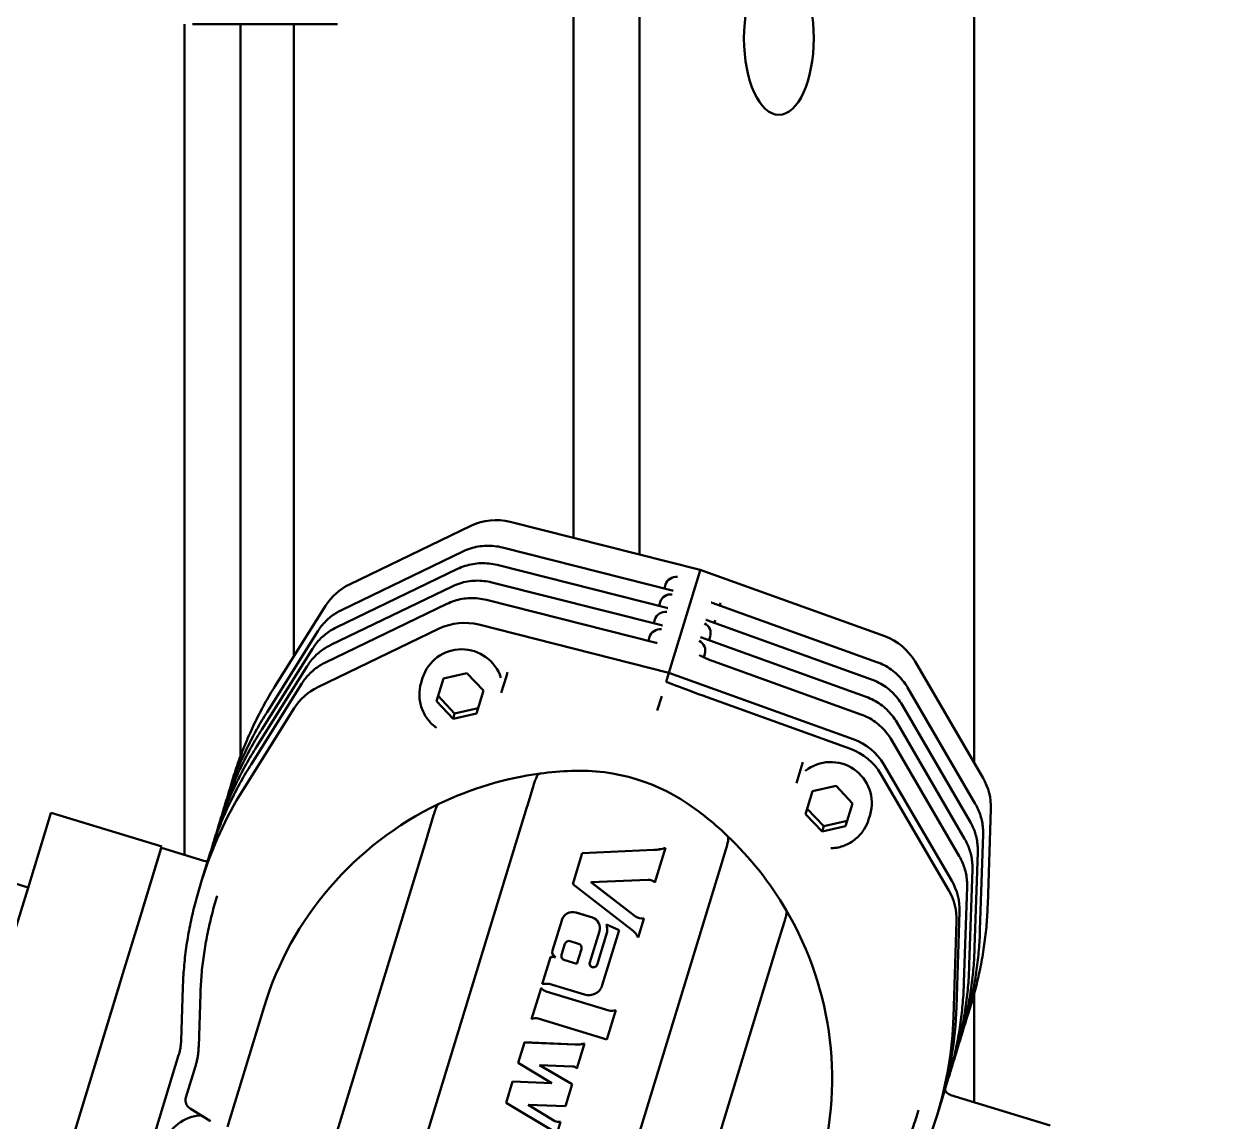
# Model space of a CAD drawing. Header units: inches. Extents: x 11 to 1621, y 11 to 1332.
# Drawn here: x 1301.909 to 1306.817, y 349.103 to 353.583 of the extents above; entities that cross this region are included whole.
import ezdxf

# ---------------------------------------------------------------- set-up
doc = ezdxf.new("R2010")
doc.units = ezdxf.units.IN
doc.header["$LTSCALE"] = 48
doc.header["$MEASUREMENT"] = 0
doc.layers.add('Visible (ANSI)', color=7, linetype='Continuous', lineweight=50)

msp = doc.modelspace()

# ---------------------------------------------------------------- linework, layer by layer
at = {"layer": 'Visible (ANSI)'}
for p, q in [((1304.15126, 351.486421), (1304.15126, 355.409204)), ((1304.41944, 351.418646), (1304.41944, 354.999891)), ((1305.785609, 350.568313), (1305.785609, 354.470079)), ((1302.563766, 350.193001), (1302.563766, 353.58336)), ((1302.596354, 353.58336), (1303.186979, 353.58336)), ((1302.791461, 350.59433), (1302.791461, 353.58336)), ((1303.009642, 351.003018), (1303.009642, 353.58336)), ((1303.732094, 351.535522), (1303.236591, 351.296471)), ((1304.668207, 351.355777), (1303.892614, 351.551787)), ((1303.20392, 351.191725), (1303.699424, 351.430776)), ((1303.86049, 351.446999), (1304.552877, 351.272017)), ((1303.838705, 351.375742), (1304.531092, 351.20076)), ((1303.182135, 351.120468), (1303.677638, 351.359519)), ((1304.667617, 351.353847), (1304.539909, 350.936133)), ((1304.667617, 351.353847), (1304.668207, 351.355777)), ((1305.42081, 351.08457), (1304.668207, 351.355777)), ((1303.160349, 351.049211), (1303.655853, 351.288262)), ((1303.816919, 351.304485), (1304.509306, 351.129503)), ((1304.526335, 351.295706), (1304.521515, 351.279943)), ((1303.795134, 351.233227), (1304.487521, 351.058246)), ((1304.504549, 351.224449), (1304.49973, 351.208686)), ((1304.716982, 351.221845), (1305.388845, 350.979734)), ((1304.747414, 351.210879), (1304.750729, 351.221722)), ((1303.139176, 351.209325), (1302.932084, 350.879493)), ((1303.138564, 350.977954), (1303.634067, 351.217005)), ((1303.764219, 351.132167), (1304.539909, 350.936133)), ((1304.539909, 350.936133), (1303.764219, 351.132167)), ((1304.482764, 351.153192), (1304.477944, 351.137428)), ((1304.695196, 351.150588), (1305.36706, 350.908477)), ((1304.725629, 351.139621), (1304.728944, 351.150464)), ((1302.90018, 350.775517), (1303.107272, 351.105349)), ((1303.10754, 350.876902), (1303.603043, 351.115953)), ((1303.603043, 351.115953), (1303.10754, 350.876902)), ((1304.460978, 351.081935), (1304.456159, 351.066171)), ((1304.673411, 351.079331), (1305.345274, 350.837219)), ((1304.703843, 351.068364), (1304.708662, 351.084128)), ((1302.878395, 350.70426), (1303.085487, 351.034092)), ((1304.682546, 350.998704), (1304.686877, 351.01287)), ((1304.720964, 350.983087), (1305.323489, 350.765962)), ((1305.821908, 350.506061), (1305.544792, 350.981324)), ((1302.856609, 350.633002), (1303.063701, 350.962835)), ((1303.620247, 350.912748), (1303.716026, 350.934486)), ((1303.716026, 350.934486), (1303.783275, 350.862905)), ((1303.876708, 350.921422), (1303.881967, 350.938622)), ((1304.539909, 350.936133), (1304.528641, 350.899275)), ((1304.539909, 350.936133), (1305.292606, 350.664892)), ((1305.292606, 350.664892), (1304.539909, 350.936133)), ((1302.834824, 350.561745), (1303.041916, 350.891578)), ((1303.534996, 350.914659), (1303.528986, 350.895002)), ((1303.591716, 350.819429), (1303.620247, 350.912748)), ((1303.855987, 350.853646), (1303.876708, 350.921422)), ((1303.665726, 350.769962), (1303.598477, 350.841543)), ((1303.783275, 350.862905), (1303.754745, 350.769586)), ((1304.504286, 350.819614), (1304.51075, 350.840758)), ((1305.280587, 350.625578), (1304.714916, 350.829422)), ((1305.513304, 350.876217), (1305.790419, 350.400953)), ((1302.803953, 350.460847), (1303.011045, 350.79068)), ((1303.011045, 350.79068), (1302.803953, 350.460847)), ((1303.658965, 350.747848), (1303.591716, 350.819429)), ((1303.761506, 350.7917), (1303.665726, 350.769962)), ((1304.492563, 350.78127), (1304.499027, 350.802414)), ((1304.499027, 350.802414), (1304.504286, 350.819614)), ((1305.491519, 350.80496), (1305.768634, 350.329696)), ((1303.658965, 350.747848), (1303.665726, 350.769962)), ((1303.754745, 350.769586), (1303.658965, 350.747848)), ((1305.469733, 350.733703), (1305.746848, 350.258439)), ((1305.447948, 350.662446), (1305.725063, 350.187182)), ((1305.06078, 350.485304), (1305.081501, 350.55308)), ((1305.081501, 350.55308), (1305.08676, 350.57028)), ((1305.41716, 350.561322), (1305.694275, 350.086058)), ((1305.694275, 350.086058), (1305.41716, 350.561322)), ((1302.762197, 350.507805), (1302.747924, 350.46112)), ((1305.682256, 350.046743), (1305.40514, 350.522007)), ((1303.984376, 350.465643), (1303.962663, 350.394622)), ((1305.097708, 350.359001), (1305.126238, 350.45232)), ((1305.126238, 350.45232), (1305.222018, 350.474058)), ((1305.222018, 350.474058), (1305.289267, 350.402477)), ((1302.730646, 350.404605), (1302.726139, 350.389862)), ((1303.960241, 350.3867), (1303.962663, 350.394622)), ((1305.289267, 350.402477), (1305.260736, 350.309158)), ((1301.924931, 350.058409), (1302.018082, 350.363094)), ((1302.018575, 350.364705), (1302.018082, 350.363094)), ((1302.018575, 350.364705), (1302.470372, 350.226576)), ((1303.960241, 350.3867), (1303.224613, 347.980571)), ((1303.57989, 350.354546), (1303.547594, 350.248911)), ((1305.164957, 350.28742), (1305.097708, 350.359001)), ((1305.171718, 350.309534), (1305.104469, 350.381115)), ((1305.361011, 350.35639), (1305.355001, 350.336733)), ((1305.841184, 349.990092), (1305.853936, 350.37934)), ((1302.708861, 350.333348), (1302.704353, 350.318605)), ((1305.164957, 350.28742), (1305.171718, 350.309534)), ((1305.260736, 350.309158), (1305.164957, 350.28742)), ((1305.267497, 350.331272), (1305.171718, 350.309534)), ((1301.925388, 350.059904), (1301.247692, 350.267097)), ((1302.687075, 350.262091), (1302.682568, 350.247348)), ((1303.543519, 350.235582), (1303.547594, 350.248911)), ((1305.822243, 350.275299), (1305.80949, 349.886051)), ((1302.46988, 350.224966), (1302.376728, 349.92028)), ((1302.378231, 349.925194), (1302.468377, 350.220052)), ((1302.642596, 350.168901), (1302.468968, 350.221984)), ((1302.470372, 350.226576), (1302.46988, 350.224966)), ((1302.66529, 350.190834), (1302.634489, 350.090091)), ((1302.798062, 347.797304), (1303.543519, 350.235582)), ((1304.186596, 350.199438), (1304.147943, 350.073009)), ((1304.478219, 350.212584), (1304.186596, 350.199438)), ((1304.186596, 350.199438), (1304.186671, 350.199683)), ((1304.186671, 350.199683), (1304.478294, 350.21283)), ((1304.482386, 350.079682), (1304.525521, 350.220771)), ((1304.525521, 350.220771), (1304.525596, 350.221016)), ((1304.747251, 350.133085), (1304.770711, 350.209819)), ((1305.800458, 350.204042), (1305.787705, 349.814794)), ((1304.009401, 347.719686), (1304.744578, 350.12434)), ((1304.744578, 350.12434), (1304.747251, 350.133085)), ((1305.778672, 350.132785), (1305.76592, 349.743537)), ((1301.924931, 350.058409), (1301.860357, 349.847199)), ((1302.623221, 350.053234), (1302.634489, 350.090091)), ((1304.147943, 350.073009), (1304.388927, 349.887046)), ((1304.222063, 350.081278), (1304.454807, 350.090754)), ((1304.403416, 349.940837), (1304.222063, 350.081278)), ((1304.222436, 350.081293), (1304.403491, 349.941082)), ((1305.756887, 350.061528), (1305.744134, 349.67228)), ((1302.69176, 350.008098), (1302.697018, 350.025298)), ((1304.227854, 349.936786), (1304.160872, 349.957265)), ((1304.160947, 349.957511), (1304.227929, 349.937032)), ((1305.726058, 349.960617), (1305.713305, 349.571369)), ((1305.713305, 349.571369), (1305.726058, 349.960617)), ((1302.376728, 349.92028), (1302.312155, 349.70907)), ((1304.102747, 349.925182), (1304.065245, 349.802518)), ((1304.103231, 349.926882), (1304.103306, 349.927128)), ((1304.227929, 349.937032), (1304.227854, 349.936786)), ((1304.284965, 349.908329), (1304.285041, 349.908574)), ((1304.336734, 349.885581), (1304.284965, 349.908329)), ((1304.285041, 349.908574), (1304.336809, 349.885827)), ((1304.403416, 349.940837), (1304.403491, 349.941082)), ((1304.413934, 349.855789), (1304.437267, 349.932105)), ((1304.437267, 349.932105), (1304.437342, 349.93235)), ((1304.978286, 349.811504), (1305.010582, 349.917139)), ((1305.701286, 349.532055), (1305.714039, 349.921302)), ((1304.216998, 349.753529), (1304.256179, 349.881683)), ((1304.287677, 349.877894), (1304.246863, 349.744398)), ((1304.256179, 349.881683), (1304.256254, 349.881929)), ((1304.268084, 349.661037), (1304.336734, 349.885581)), ((1304.336734, 349.885581), (1304.336809, 349.885827)), ((1304.065134, 349.802164), (1304.065209, 349.80241)), ((1304.102057, 349.784254), (1304.115907, 349.829554)), ((1304.132523, 349.84173), (1304.171723, 349.829745)), ((1304.183044, 349.807533), (1304.164822, 349.747934)), ((1304.228754, 347.359897), (1304.974211, 349.798176)), ((1304.974211, 349.798176), (1304.978286, 349.811504)), ((1304.056829, 349.77499), (1304.023005, 349.664357)), ((1304.056904, 349.775236), (1304.056829, 349.77499)), ((1304.114935, 349.763454), (1304.11486, 349.763209)), ((1304.164822, 349.747934), (1304.11486, 349.763209)), ((1304.164898, 349.748179), (1304.114935, 349.763454)), ((1302.312155, 349.70907), (1301.513299, 347.096132)), ((1301.524712, 347.133459), (1302.300743, 349.671743)), ((1302.549296, 349.434954), (1302.556374, 349.651016)), ((1304.051709, 349.666137), (1304.19572, 349.622108)), ((1304.267803, 349.660089), (1304.267878, 349.660335)), ((1302.621176, 349.409925), (1302.628254, 349.625987)), ((1304.018342, 349.649105), (1303.979602, 349.522391)), ((1304.018342, 349.649105), (1304.018417, 349.64935)), ((1304.295119, 349.557208), (1304.039506, 349.635357)), ((1304.039581, 349.635603), (1304.295194, 349.557454)), ((1305.785609, 349.183315), (1305.785609, 349.626169)), ((1302.738201, 349.08274), (1302.887875, 349.572301)), ((1304.286538, 349.439094), (1304.323161, 349.55888)), ((1304.295119, 349.557208), (1304.295194, 349.557454)), ((1304.323236, 349.559126), (1304.323161, 349.55888)), ((1305.774181, 349.58695), (1305.759908, 349.540264)), ((1304.006678, 349.524656), (1304.286538, 349.439094)), ((1305.74263, 349.48375), (1305.738122, 349.469007)), ((1303.950972, 349.427449), (1303.925448, 349.343964)), ((1303.950972, 349.427449), (1303.951047, 349.427694)), ((1304.157847, 349.418305), (1303.950972, 349.427449)), ((1303.951047, 349.427694), (1304.157922, 349.418551)), ((1304.16439, 349.320572), (1304.19559, 349.422622)), ((1304.19559, 349.422622), (1304.195665, 349.422868)), ((1305.720844, 349.412492), (1305.716337, 349.39775)), ((1302.539285, 349.374718), (1301.920906, 347.352093)), ((1302.607823, 349.329583), (1302.569004, 349.20261)), ((1303.925448, 349.343964), (1304.06223, 349.261083)), ((1304.144787, 349.256455), (1304.011568, 349.33482)), ((1304.011568, 349.33482), (1304.14637, 349.329456)), ((1304.012097, 349.334799), (1304.144863, 349.256701)), ((1305.699059, 349.341235), (1305.694551, 349.326492)), ((1303.901952, 349.267113), (1303.875655, 349.1811)), ((1303.901952, 349.267113), (1303.902027, 349.267359)), ((1304.06223, 349.261083), (1303.901952, 349.267113)), ((1303.902027, 349.267359), (1304.061793, 349.261348)), ((1305.677273, 349.269978), (1305.646473, 349.169235)), ((1304.117595, 349.167512), (1304.144787, 349.256455)), ((1304.144787, 349.256455), (1304.144863, 349.256701)), ((1305.691029, 349.212231), (1305.69103, 349.212231)), ((1305.691031, 349.21223), (1306.095276, 349.08864)), ((1303.875655, 349.1811), (1304.061806, 349.068407)), ((1304.074356, 349.106183), (1303.965182, 349.172095)), ((1303.965182, 349.172095), (1304.117595, 349.167512)), ((1303.965689, 349.17208), (1304.074432, 349.106429)), ((1305.634453, 349.129921), (1305.646473, 349.169235)), ((1302.669705, 349.10571), (1302.585874, 349.157844)), ((1305.553144, 349.133285), (1305.558403, 349.150485)), ((1304.074356, 349.106183), (1304.074432, 349.106429)), ((1304.081387, 349.04908), (1304.097753, 349.102614)), ((1304.097753, 349.102614), (1304.097829, 349.102859))]:
    msp.add_line(p, q, dxfattribs=at)
for centre, start, end in [((1303.834736, 351.322767), 75.817032, 115.754535), ((1303.339232, 351.083716), 115.754535, 147.876471), ((1305.340727, 350.862339), 30.245465, 70.182968), ((1305.617843, 350.387075), 358.123529, 30.245465)]:
    msp.add_arc(centre, 0.23622, start, end, dxfattribs=at)
msp.add_ellipse((1304.988677, 353.525229), major_axis=(0, -0.3125), ratio=0.45538998, dxfattribs=at)
for centre, major_axis, ratio, start_param, end_param in [((1304.565485, 351.289104), (-0.03657, -0.020613), 0.87772138, 4.01715615, 5.53836242), ((1304.548207, 351.232589), (0.020497, -0.036363), 0.87622731, 2.31561922, 2.44635982), ((1304.5437, 351.217846), (-0.03657, -0.020613), 0.87772138, 4.01715615, 5.53836242), ((1304.698806, 351.186547), (-0.037326, -0.018685), 0.87622731, 3.83682549, 3.96756609), ((1304.521914, 351.146589), (-0.03657, -0.020613), 0.87772138, 4.01715615, 5.53836242), ((1304.526421, 351.161332), (0.020497, -0.036363), 0.87622731, 2.31561922, 2.44635982), ((1303.707027, 350.905053), (0.225899, -0.069064), 0.99144486, 1.62038638, 2.32128791), ((1303.707027, 350.905053), (-0.225899, 0.069064), 0.99144486, 4.76197904, 5.46288056), ((1304.504636, 351.090075), (0.020497, -0.036363), 0.87622731, 2.31561922, 2.44635982), ((1304.672513, 351.100547), (0.018791, -0.037539), 0.87772138, 0.74482289, 2.26602916), ((1304.677021, 351.115289), (-0.037326, -0.018685), 0.87622731, 3.83682549, 3.96756609), ((1304.500129, 351.075332), (-0.03657, -0.020613), 0.87772138, 4.01715615, 5.53836242), ((1304.655235, 351.044032), (-0.037326, -0.018685), 0.87622731, 3.83682549, 3.96756609), ((1303.695008, 350.865738), (-0.160012, 0.04892), 0.99144486, 3.74478406, 6.28318531), ((1304.48285, 351.018818), (0.020497, -0.036363), 0.87622731, 2.31561922, 2.44635982), ((1304.650728, 351.029289), (0.018791, -0.037539), 0.87772138, 0.74482289, 2.26602916), ((1304.715667, 350.831879), (0.187026, -0.067398), 0.01290904, 3.14222796, 4.71302429), ((1303.211524, 350.666002), (-0.225899, 0.069064), 0.99144486, 5.46288056, 6.02138592), ((1303.211524, 350.666002), (-0.225899, 0.069064), 0.99144486, 5.46288056, 6.02138592), ((1305.213019, 350.444625), (0.225899, -0.069064), 0.99144486, 0.82030475, 1.52120627), ((1305.213019, 350.444625), (-0.225899, 0.069064), 0.99144486, 3.9618974, 4.66279892), ((1305.201, 350.40531), (0.225899, -0.069064), 0.99144486, 0.82030475, 1.52120627), ((1304.205617, 349.169426), (-1.317743, 0.402874), 0.99144486, 5.05222589, 5.14615376), ((1304.178762, 349.754873), (-0.752996, 0.230214), 0.99144486, 4.37255207, 5.05222589), ((1305.201, 350.40531), (0.160012, -0.04892), 0.99144486, 0, 2.53840125), ((1304.205617, 349.169426), (1.317743, -0.402874), 0.99144486, 2.00456111, 2.31995287), ((1304.140481, 349.629663), (-1.505992, 0.460428), 0.99144486, 6.02138592, 6.28318531), ((1304.140481, 349.629663), (-1.505992, 0.460428), 0.99144486, 6.02138592, 6.28318531), ((1304.205617, 349.169426), (-1.317743, 0.402874), 0.99144486, 5.46154552, 6.28318531), ((1303.82912, 349.284533), (-1.317743, 0.402874), 0.99144486, 4.24643486, 4.37255207), ((1303.82912, 349.284533), (1.317743, -0.402874), 0.99144486, 0.82163978, 1.10484221), ((1304.468656, 350.400949), (-0.181743, 0.055564), 0.99144486, 1.91548437, 2.1692063), ((1304.468731, 350.401195), (0.181743, -0.055564), 0.99144486, 5.05707702, 5.31079896), ((1304.456452, 350.055096), (0.034398, -0.010516), 0.99144486, 1.05912475, 1.91088804), ((1305.478115, 349.930047), (0.225899, -0.069064), 0.99144486, 0.26179939, 0.82030475), ((1305.490134, 349.969361), (0.225899, -0.069064), 0.99144486, 0.26179939, 0.82030475), ((1305.490134, 349.969361), (0.225899, -0.069064), 0.99144486, 0.26179939, 0.82030475), ((1304.147512, 349.913344), (-0.04428, 0.013538), 0.99144486, 4.71377522, 6.32170827), ((1304.147587, 349.91359), (-0.04428, 0.013538), 0.99144486, 4.71377522, 6.28318531), ((1303.82912, 349.284533), (1.317743, -0.402874), 0.99144486, 0, 0.82163978), ((1304.213311, 349.894789), (0.042868, -0.013106), 0.99144486, 0, 1.53443834), ((1304.213386, 349.895035), (0.042868, -0.013106), 0.99144486, 0, 1.53443834), ((1304.220532, 349.887645), (0.064897, -0.019841), 0.99144486, 0.15378202, 0.61135295), ((1304.433647, 349.988215), (-0.054177, 0.016563), 0.99144486, 1.30177066, 1.92909366), ((1304.433722, 349.988461), (0.054177, -0.016563), 0.99144486, 4.44336332, 5.07068631), ((1304.337215, 349.820881), (0.080911, -0.024737), 0.99144486, 0.72797647, 1.20696617), ((1304.087229, 349.795409), (-0.022095, 0.006755), 0.99144486, 6.26698461, 7.72424121), ((1304.087304, 349.795655), (-0.022095, 0.006755), 0.99144486, 6.26698461, 6.28318531), ((1304.134126, 349.822348), (-0.018737, 0.005729), 0.99144486, 5.08865783, 6.20253879), ((1304.165731, 349.812826), (0.017313, -0.005293), 0.99144486, 0, 1.52749328), ((1304.0665, 349.726096), (0.047984, -0.01467), 0.99144486, 1.63924341, 2.05921669), ((1304.066576, 349.726341), (0.047984, -0.01467), 0.99144486, 1.66131171, 2.05921669), ((1304.11795, 349.779395), (-0.015893, 0.004859), 0.99144486, 0, 1.67798192), ((1304.118025, 349.779641), (-0.015893, 0.004859), 0.99144486, 0, 1.67798192), ((1304.23193, 349.748963), (0.014932, -0.004565), 0.99144486, 3.14159265, 6.28318531), ((1304.232006, 349.749209), (-0.014932, 0.004565), 0.99144486, 0, 3.14159265), ((1304.04155, 349.60333), (0.061358, -0.018759), 0.99144486, 1.70599163, 2.15854108), ((1304.212441, 349.677015), (0.055362, -0.016926), 0.99144486, 4.71348374, 6.30040871), ((1304.212516, 349.677261), (0.055362, -0.016926), 0.99144486, 0, 0.0172234), ((1304.052593, 349.678304), (-0.043306, 0.01324), 0.99144486, 1.00655632, 1.57171528), ((1304.052668, 349.67855), (0.043306, -0.01324), 0.99144486, 4.14814898, 4.71330794), ((1304.306301, 349.601506), (-0.044067, 0.013473), 0.99144486, 1.61982106, 2.2399616), ((1304.306376, 349.601751), (0.044067, -0.013473), 0.99144486, 4.76141371, 5.38155425), ((1304.140481, 349.629663), (1.505992, -0.460428), 0.99144486, 0, 0.26179939), ((1304.140481, 349.629663), (1.505992, -0.460428), 0.99144486, 0, 0.26179939), ((1303.996131, 349.490158), (0.034795, -0.010638), 0.99144486, 1.57079633, 2.33703542), ((1304.128462, 349.590349), (1.505992, -0.460428), 0.99144486, 6.02138592, 6.54498469), ((1304.161608, 349.545555), (-0.12272, 0.037519), 0.99144486, 1.83577778, 2.13331212), ((1304.161683, 349.545801), (0.12272, -0.037519), 0.99144486, 4.97737044, 5.27490477), ((1304.145449, 349.30501), (0.023584, -0.00721), 0.99144486, 0.98842709, 1.82771897), ((1302.640069, 348.963752), (-0.160012, 0.04892), 0.99144486, 5.05902579, 6.28318531), ((1304.096316, 349.172799), (-0.067655, 0.020684), 0.99144486, 1.54926273, 1.88544508), ((1304.096391, 349.173044), (0.067655, -0.020684), 0.99144486, 4.69085538, 5.02703773)]:
    msp.add_ellipse(centre, major_axis=major_axis, ratio=ratio, start_param=start_param, end_param=end_param, dxfattribs=at)
for points, knots in [([(1300.706837, 353.83936), (1300.736425, 353.890237), (1300.766543, 353.940811), (1300.966755, 354.268935), (1301.151968, 354.535197), (1301.566307, 355.045679), (1301.798143, 355.283988), (1302.195228, 355.60442), (1302.357474, 355.712099), (1302.620031, 355.846402), (1302.720789, 355.888316), (1302.963538, 355.965228), (1303.104479, 355.989678), (1303.341367, 355.994294), (1303.437139, 355.986029), (1303.640673, 355.945046), (1303.750812, 355.910213), (1304.057892, 355.782519), (1304.261455, 355.665957), (1304.71616, 355.357915), (1304.968769, 355.156738), (1305.408937, 354.789907), (1305.597065, 354.627998), (1305.947419, 354.334552), (1306.109979, 354.201709), (1306.389089, 353.991625), (1306.506055, 353.909097), (1306.753984, 353.752768), (1306.884989, 353.680858), (1307.092976, 353.593033), (1307.167885, 353.566497), (1307.360493, 353.514826), (1307.480608, 353.497576), (1307.696693, 353.504458), (1307.792168, 353.52035), (1307.969843, 353.578398), (1308.050196, 353.617727), (1308.229183, 353.729036), (1308.322609, 353.807593), (1308.575922, 354.059295), (1308.720234, 354.254155), (1309.030105, 354.706997), (1309.192327, 354.970092), (1309.474513, 355.373499), (1309.593652, 355.527219), (1309.747753, 355.685799), (1309.783742, 355.719962), (1309.868834, 355.793445), (1309.918743, 355.830913), (1310.020412, 355.897311), (1310.072171, 355.926289), (1310.193255, 355.984194), (1310.263516, 356.010917), (1310.457279, 356.068408), (1310.586237, 356.090769), (1310.883024, 356.114458), (1311.05362, 356.112174), (1311.42103, 356.085445), (1311.618273, 356.060499), (1312.009366, 356.002722), (1312.201307, 355.971063), (1312.627721, 355.903579), (1312.864281, 355.867834), (1313.240322, 355.824835), (1313.374522, 355.812043), (1313.717243, 355.788766), (1313.92665, 355.784439), (1314.30721, 355.783237), (1314.480601, 355.785068), (1314.650542, 355.785068)], [21.6561496, 21.6561496, 21.6561496, 21.6561496, 22.07389381, 22.07389381, 24.38702724, 24.38702724, 26.95794606, 26.95794606, 28.69195712, 28.69195712, 29.77741873, 29.77741873, 31.32783162, 31.32783162, 32.39297014, 32.39297014, 33.53615509, 33.53615509, 35.47548806, 35.47548806, 37.7911051, 37.7911051, 39.52730732, 39.52730732, 41.05163879, 41.05163879, 42.15864609, 42.15864609, 43.39051446, 43.39051446, 44.06990338, 44.06990338, 45.10369356, 45.10369356, 45.89437232, 45.89437232, 46.64323581, 46.64323581, 47.69233024, 47.69233024, 49.69795762, 49.69795762, 52.15454873, 52.15454873, 53.92886762, 53.92886762, 54.47637936, 54.47637936, 55.2250075, 55.2250075, 55.96994963, 55.96994963, 56.9202454, 56.9202454, 58.47906725, 58.47906725, 60.26056879, 60.26056879, 62.08635407, 62.08635407, 63.71602037, 63.71602037, 65.58831895, 65.58831895, 66.60110392, 66.60110392, 68.13618797, 68.13618797, 69.44808849, 69.44808849, 69.44808849, 69.44808849]), ([(1303.86049, 351.446999), (1303.849804, 351.449699), (1303.83893, 351.451656), (1303.817019, 351.454043), (1303.805982, 351.454474), (1303.783958, 351.453799), (1303.772972, 351.452694), (1303.751264, 351.448969), (1303.740543, 351.446348), (1303.719577, 351.439642), (1303.709331, 351.435556), (1303.699424, 351.430776)], [3.191182709, 3.191182709, 3.191182709, 3.191182709, 3.331363014, 3.331363014, 3.471543318, 3.471543318, 3.611723623, 3.611723623, 3.751903927, 3.751903927, 3.892084232, 3.892084232, 3.892084232, 3.892084232]), ([(1303.838705, 351.375742), (1303.828019, 351.378442), (1303.817145, 351.380399), (1303.795234, 351.382786), (1303.784196, 351.383217), (1303.762173, 351.382542), (1303.751186, 351.381437), (1303.729479, 351.377712), (1303.718758, 351.375091), (1303.697791, 351.368385), (1303.687545, 351.364299), (1303.677638, 351.359519)], [3.191182709, 3.191182709, 3.191182709, 3.191182709, 3.331363014, 3.331363014, 3.471543318, 3.471543318, 3.611723623, 3.611723623, 3.751903927, 3.751903927, 3.892084232, 3.892084232, 3.892084232, 3.892084232]), ([(1303.816919, 351.304485), (1303.806233, 351.307185), (1303.795359, 351.309142), (1303.773448, 351.311529), (1303.762411, 351.311959), (1303.740387, 351.311285), (1303.729401, 351.31018), (1303.707693, 351.306454), (1303.696972, 351.303834), (1303.676006, 351.297128), (1303.66576, 351.293042), (1303.655853, 351.288262)], [3.191182709, 3.191182709, 3.191182709, 3.191182709, 3.331363014, 3.331363014, 3.471543318, 3.471543318, 3.611723623, 3.611723623, 3.751903927, 3.751903927, 3.892084232, 3.892084232, 3.892084232, 3.892084232]), ([(1303.795134, 351.233227), (1303.784448, 351.235928), (1303.773574, 351.237885), (1303.751663, 351.240272), (1303.740625, 351.240702), (1303.718602, 351.240028), (1303.707615, 351.238923), (1303.685908, 351.235197), (1303.675187, 351.232577), (1303.65422, 351.225871), (1303.643974, 351.221785), (1303.634067, 351.217005)], [3.191182709, 3.191182709, 3.191182709, 3.191182709, 3.331363014, 3.331363014, 3.471543318, 3.471543318, 3.611723623, 3.611723623, 3.751903927, 3.751903927, 3.892084232, 3.892084232, 3.892084232, 3.892084232]), ([(1303.20392, 351.191725), (1303.196026, 351.187917), (1303.188346, 351.183668), (1303.173512, 351.174342), (1303.166357, 351.169265), (1303.152664, 351.158345), (1303.146125, 351.152502), (1303.133745, 351.140124), (1303.127904, 351.133588), (1303.116993, 351.119905), (1303.111924, 351.112758), (1303.107272, 351.105349)], [3.892084232, 3.892084232, 3.892084232, 3.892084232, 4.003785304, 4.003785304, 4.115486376, 4.115486376, 4.227187448, 4.227187448, 4.33888852, 4.33888852, 4.450589593, 4.450589593, 4.450589593, 4.450589593]), ([(1303.182135, 351.120468), (1303.17424, 351.11666), (1303.16656, 351.112411), (1303.151726, 351.103085), (1303.144572, 351.098008), (1303.130878, 351.087088), (1303.124339, 351.081245), (1303.111959, 351.068867), (1303.106118, 351.062331), (1303.095208, 351.048648), (1303.090138, 351.0415), (1303.085487, 351.034092)], [3.892084232, 3.892084232, 3.892084232, 3.892084232, 4.003785304, 4.003785304, 4.115486376, 4.115486376, 4.227187448, 4.227187448, 4.33888852, 4.33888852, 4.450589593, 4.450589593, 4.450589593, 4.450589593]), ([(1303.160349, 351.049211), (1303.152455, 351.045403), (1303.144775, 351.041154), (1303.129941, 351.031828), (1303.122786, 351.026751), (1303.109093, 351.015831), (1303.102554, 351.009988), (1303.090174, 350.99761), (1303.084333, 350.991074), (1303.073422, 350.977391), (1303.068353, 350.970243), (1303.063701, 350.962835)], [3.892084232, 3.892084232, 3.892084232, 3.892084232, 4.003785304, 4.003785304, 4.115486376, 4.115486376, 4.227187448, 4.227187448, 4.33888852, 4.33888852, 4.450589593, 4.450589593, 4.450589593, 4.450589593]), ([(1303.138564, 350.977954), (1303.130669, 350.974145), (1303.122989, 350.969897), (1303.108155, 350.960571), (1303.101001, 350.955493), (1303.087307, 350.944574), (1303.080768, 350.938731), (1303.068388, 350.926353), (1303.062547, 350.919817), (1303.051637, 350.906134), (1303.046567, 350.898986), (1303.041916, 350.891578)], [3.892084232, 3.892084232, 3.892084232, 3.892084232, 4.003785304, 4.003785304, 4.115486376, 4.115486376, 4.227187448, 4.227187448, 4.33888852, 4.33888852, 4.450589593, 4.450589593, 4.450589593, 4.450589593]), ([(1304.664652, 351.008244), (1304.664652, 351.008244), (1304.664653, 351.008243), (1304.664676, 351.008226), (1304.664997, 351.007991), (1304.666231, 351.007185), (1304.667298, 351.006529), (1304.670462, 351.004717), (1304.672834, 351.003445), (1304.679043, 351.000324), (1304.683174, 350.998375), (1304.692891, 350.99405), (1304.698739, 350.991598), (1304.710024, 350.987127), (1304.715502, 350.985055), (1304.720964, 350.983087)], [0.137522246, 0.137522246, 0.137522246, 0.137522246, 0.138263368, 0.138263368, 0.157103625, 0.157103625, 0.181454746, 0.181454746, 0.215557156, 0.215557156, 0.259230073, 0.259230073, 0.31032443, 0.31032443, 0.354562523, 0.354562523, 0.354562523, 0.354562523]), ([(1305.513304, 350.876217), (1305.507763, 350.88572), (1305.501554, 350.894837), (1305.487922, 350.912121), (1305.480499, 350.920288), (1305.464586, 350.935516), (1305.456096, 350.942575), (1305.438215, 350.95545), (1305.428824, 350.961265), (1305.409323, 350.971539), (1305.399215, 350.975997), (1305.388845, 350.979734)], [2.391101075, 2.391101075, 2.391101075, 2.391101075, 2.53128138, 2.53128138, 2.671461684, 2.671461684, 2.811641989, 2.811641989, 2.951822294, 2.951822294, 3.092002598, 3.092002598, 3.092002598, 3.092002598]), ([(1302.762197, 350.507805), (1302.770185, 350.533933), (1302.778863, 350.559849), (1302.797576, 350.611188), (1302.80761, 350.636611), (1302.829006, 350.686893), (1302.840369, 350.711752), (1302.864391, 350.760838), (1302.87705, 350.785065), (1302.903631, 350.83282), (1302.917552, 350.856347), (1302.932084, 350.879493)], [1.570796327, 1.570796327, 1.570796327, 1.570796327, 1.623156204, 1.623156204, 1.675516082, 1.675516082, 1.727875959, 1.727875959, 1.780235837, 1.780235837, 1.832595715, 1.832595715, 1.832595715, 1.832595715]), ([(1303.528986, 350.895002), (1303.52381, 350.878072), (1303.521381, 350.860305), (1303.522257, 350.824888), (1303.525565, 350.807243), (1303.537582, 350.773842), (1303.546297, 350.758095), (1303.567038, 350.731642), (1303.578591, 350.720574), (1303.591462, 350.711335)], [4.71238898, 4.71238898, 4.71238898, 4.71238898, 5.03124213, 5.03124213, 5.35032609, 5.35032609, 5.67000512, 5.67000512, 5.95472626, 5.95472626, 5.95472626, 5.95472626]), ([(1305.491519, 350.80496), (1305.485978, 350.814463), (1305.479769, 350.82358), (1305.466137, 350.840864), (1305.458714, 350.849031), (1305.442801, 350.864258), (1305.434311, 350.871318), (1305.416429, 350.884193), (1305.407038, 350.890008), (1305.387538, 350.900282), (1305.377429, 350.90474), (1305.36706, 350.908477)], [2.391101075, 2.391101075, 2.391101075, 2.391101075, 2.53128138, 2.53128138, 2.671461684, 2.671461684, 2.811641989, 2.811641989, 2.951822294, 2.951822294, 3.092002598, 3.092002598, 3.092002598, 3.092002598]), ([(1305.469733, 350.733703), (1305.464192, 350.743206), (1305.457983, 350.752322), (1305.444351, 350.769607), (1305.436928, 350.777774), (1305.421015, 350.793001), (1305.412525, 350.800061), (1305.394644, 350.812936), (1305.385253, 350.818751), (1305.365752, 350.829025), (1305.355644, 350.833483), (1305.345274, 350.837219)], [2.391101075, 2.391101075, 2.391101075, 2.391101075, 2.53128138, 2.53128138, 2.671461684, 2.671461684, 2.811641989, 2.811641989, 2.951822294, 2.951822294, 3.092002598, 3.092002598, 3.092002598, 3.092002598]), ([(1302.90018, 350.775517), (1302.885676, 350.752416), (1302.871782, 350.728935), (1302.845256, 350.681277), (1302.832622, 350.6571), (1302.80865, 350.608116), (1302.797312, 350.583309), (1302.775961, 350.533134), (1302.765948, 350.507765), (1302.747276, 350.456537), (1302.738617, 350.430676), (1302.730646, 350.404605)], [4.450589593, 4.450589593, 4.450589593, 4.450589593, 4.50294947, 4.50294947, 4.555309348, 4.555309348, 4.607669225, 4.607669225, 4.660029103, 4.660029103, 4.71238898, 4.71238898, 4.71238898, 4.71238898]), ([(1305.447948, 350.662446), (1305.442407, 350.671949), (1305.436198, 350.681065), (1305.422566, 350.69835), (1305.415143, 350.706517), (1305.39923, 350.721744), (1305.39074, 350.728804), (1305.372858, 350.741679), (1305.363467, 350.747494), (1305.343967, 350.757767), (1305.333858, 350.762226), (1305.323489, 350.765962)], [2.391101075, 2.391101075, 2.391101075, 2.391101075, 2.53128138, 2.53128138, 2.671461684, 2.671461684, 2.811641989, 2.811641989, 2.951822294, 2.951822294, 3.092002598, 3.092002598, 3.092002598, 3.092002598]), ([(1302.878395, 350.70426), (1302.86389, 350.681159), (1302.849997, 350.657678), (1302.82347, 350.61002), (1302.810837, 350.585843), (1302.786865, 350.536859), (1302.775526, 350.512052), (1302.754175, 350.461877), (1302.744162, 350.436508), (1302.725491, 350.38528), (1302.716831, 350.359419), (1302.708861, 350.333348)], [4.450589593, 4.450589593, 4.450589593, 4.450589593, 4.50294947, 4.50294947, 4.555309348, 4.555309348, 4.607669225, 4.607669225, 4.660029103, 4.660029103, 4.71238898, 4.71238898, 4.71238898, 4.71238898]), ([(1302.856609, 350.633002), (1302.842105, 350.609902), (1302.828211, 350.586421), (1302.801685, 350.538762), (1302.789051, 350.514585), (1302.765079, 350.465602), (1302.753741, 350.440795), (1302.73239, 350.39062), (1302.722377, 350.365251), (1302.703705, 350.314022), (1302.695046, 350.288162), (1302.687075, 350.262091)], [4.450589593, 4.450589593, 4.450589593, 4.450589593, 4.50294947, 4.50294947, 4.555309348, 4.555309348, 4.607669225, 4.607669225, 4.660029103, 4.660029103, 4.71238898, 4.71238898, 4.71238898, 4.71238898]), ([(1302.834824, 350.561745), (1302.820319, 350.538644), (1302.806426, 350.515163), (1302.779899, 350.467505), (1302.767266, 350.443328), (1302.743294, 350.394344), (1302.731955, 350.369538), (1302.710604, 350.319363), (1302.700591, 350.293994), (1302.68192, 350.242765), (1302.67326, 350.216905), (1302.66529, 350.190834)], [4.450589593, 4.450589593, 4.450589593, 4.450589593, 4.50294947, 4.50294947, 4.555309348, 4.555309348, 4.607669225, 4.607669225, 4.660029103, 4.660029103, 4.71238898, 4.71238898, 4.71238898, 4.71238898]), ([(1304.01422, 350.524227), (1304.01319, 350.524088), (1304.012235, 350.523815), (1304.010661, 350.523208), (1304.010017, 350.522877), (1304.00827, 350.521842), (1304.00738, 350.521111), (1304.004942, 350.518784), (1304.003666, 350.517052), (1304.000151, 350.511406), (1303.99823, 350.507006), (1303.994348, 350.496926), (1303.992428, 350.491249), (1303.988511, 350.479104), (1303.9865, 350.472589), (1303.984376, 350.465643)], [0, 0, 0, 0, 0.00007804247, 0.00007804247, 0.00015608494, 0.00015608494, 0.00031216988, 0.00031216988, 0.00062433976, 0.00062433976, 0.00124867952, 0.00124867952, 0.00187301928, 0.00187301928, 0.00249735384, 0.00249735384, 0.00249735384, 0.00249735384]), ([(1302.747924, 350.46112), (1302.74558, 350.453452), (1302.743295, 350.445766), (1302.740562, 350.436302), (1302.740057, 350.434542), (1302.739555, 350.43278)], [4.7123889804, 4.7123889804, 4.7123889804, 4.7123889804, 4.7277888085, 4.7277888085, 4.73130696, 4.73130696, 4.73130696, 4.73130696]), ([(1302.726139, 350.389862), (1302.723794, 350.382195), (1302.72151, 350.374509), (1302.718776, 350.365045), (1302.718271, 350.363285), (1302.717769, 350.361523)], [4.7123889804, 4.7123889804, 4.7123889804, 4.7123889804, 4.7277888085, 4.7277888085, 4.73130696, 4.73130696, 4.73130696, 4.73130696]), ([(1303.57989, 350.354546), (1303.581243, 350.358973), (1303.582564, 350.36325), (1303.585259, 350.371701), (1303.586609, 350.375796), (1303.590522, 350.386625), (1303.592729, 350.391517), (1303.595939, 350.39632), (1303.596891, 350.397506), (1303.598324, 350.398876), (1303.598794, 350.39928), (1303.59974, 350.399954), (1303.600202, 350.400236), (1303.600693, 350.400472)], [0, 0, 0, 0, 0.039974382, 0.039974382, 0.0817274, 0.0817274, 0.155299641, 0.155299641, 0.183643042, 0.183643042, 0.195192629, 0.195192629, 0.204789458, 0.204789458, 0.204789458, 0.204789458]), ([(1305.822243, 350.275299), (1305.82253, 350.284042), (1305.822324, 350.292803), (1305.82093, 350.310247), (1305.819742, 350.318932), (1305.816401, 350.336117), (1305.814247, 350.344617), (1305.809001, 350.361328), (1305.805909, 350.369537), (1305.798825, 350.385564), (1305.794834, 350.393381), (1305.790419, 350.400953)], [1.832595715, 1.832595715, 1.832595715, 1.832595715, 1.944296787, 1.944296787, 2.055997859, 2.055997859, 2.167698931, 2.167698931, 2.279400003, 2.279400003, 2.391101075, 2.391101075, 2.391101075, 2.391101075]), ([(1302.704353, 350.318605), (1302.702009, 350.310937), (1302.699724, 350.303251), (1302.696991, 350.293788), (1302.696486, 350.292027), (1302.695984, 350.290266)], [4.7123889804, 4.7123889804, 4.7123889804, 4.7123889804, 4.7277888085, 4.7277888085, 4.73130696, 4.73130696, 4.73130696, 4.73130696]), ([(1305.200502, 350.219403), (1305.201661, 350.219436), (1305.202819, 350.219482), (1305.22181, 350.220429), (1305.239493, 350.224184), (1305.272742, 350.237053), (1305.288306, 350.246155), (1305.31573, 350.268778), (1305.327592, 350.282287), (1305.344702, 350.309598), (1305.350768, 350.322885), (1305.355001, 350.336733)], [6.61164435, 6.61164435, 6.61164435, 6.61164435, 6.63247646, 6.63247646, 6.95334905, 6.95334905, 7.27361998, 7.27361998, 7.59317452, 7.59317452, 7.85398163, 7.85398163, 7.85398163, 7.85398163]), ([(1305.800458, 350.204042), (1305.800744, 350.212785), (1305.800538, 350.221545), (1305.799144, 350.23899), (1305.797957, 350.247675), (1305.794615, 350.26486), (1305.792461, 350.27336), (1305.787215, 350.29007), (1305.784123, 350.29828), (1305.77704, 350.314307), (1305.773049, 350.322124), (1305.768634, 350.329696)], [1.832595715, 1.832595715, 1.832595715, 1.832595715, 1.944296787, 1.944296787, 2.055997859, 2.055997859, 2.167698931, 2.167698931, 2.279400003, 2.279400003, 2.391101075, 2.391101075, 2.391101075, 2.391101075]), ([(1302.682568, 350.247348), (1302.680223, 350.23968), (1302.677939, 350.231994), (1302.675205, 350.222531), (1302.6747, 350.22077), (1302.674198, 350.219009)], [4.7123889808, 4.7123889808, 4.7123889808, 4.7123889808, 4.7277888088, 4.7277888088, 4.73130696, 4.73130696, 4.73130696, 4.73130696]), ([(1304.770711, 350.209819), (1304.772598, 350.21599), (1304.774373, 350.221858), (1304.777679, 350.2333), (1304.779169, 350.238755), (1304.782182, 350.252024), (1304.782735, 350.25763), (1304.781878, 350.263922), (1304.781364, 350.265641), (1304.780311, 350.267753), (1304.779916, 350.268435), (1304.779202, 350.269399), (1304.778975, 350.269683), (1304.778495, 350.270226), (1304.778252, 350.270478), (1304.777995, 350.270723)], [-0.118557796, -0.118557796, -0.118557796, -0.118557796, -0.095694535, -0.095694535, -0.071261261, -0.071261261, -0.031383497, -0.031383497, -0.013011579, -0.013011579, -0.005674701, -0.005674701, -0.002706782, -0.002706782, 0, 0, 0, 0]), ([(1305.778672, 350.132785), (1305.778959, 350.141528), (1305.778753, 350.150288), (1305.777359, 350.167733), (1305.776171, 350.176418), (1305.77283, 350.193603), (1305.770676, 350.202103), (1305.76543, 350.218813), (1305.762338, 350.227023), (1305.755254, 350.24305), (1305.751263, 350.250867), (1305.746848, 350.258439)], [1.832595715, 1.832595715, 1.832595715, 1.832595715, 1.944296787, 1.944296787, 2.055997859, 2.055997859, 2.167698931, 2.167698931, 2.279400003, 2.279400003, 2.391101075, 2.391101075, 2.391101075, 2.391101075]), ([(1302.642623, 350.168895), (1302.646712, 350.167645), (1302.651068, 350.167065), (1302.656268, 350.16723), (1302.657196, 350.167293), (1302.658121, 350.167388)], [0, 0, 0, 0, 0.0329906378, 0.0329906378, 0.0401420188, 0.0401420188, 0.0401420188, 0.0401420188]), ([(1305.756887, 350.061528), (1305.757173, 350.070271), (1305.756967, 350.079031), (1305.755573, 350.096476), (1305.754386, 350.105161), (1305.751044, 350.122346), (1305.74889, 350.130846), (1305.743644, 350.147556), (1305.740552, 350.155766), (1305.733469, 350.171793), (1305.729478, 350.17961), (1305.725063, 350.187182)], [1.832595715, 1.832595715, 1.832595715, 1.832595715, 1.944296787, 1.944296787, 2.055997859, 2.055997859, 2.167698931, 2.167698931, 2.279400003, 2.279400003, 2.391101075, 2.391101075, 2.391101075, 2.391101075]), ([(1302.623221, 350.053234), (1302.615252, 350.027169), (1302.607972, 350.000893), (1302.594807, 349.947993), (1302.588924, 349.921368), (1302.578569, 349.867843), (1302.574099, 349.840942), (1302.566582, 349.786939), (1302.563537, 349.759837), (1302.558879, 349.705504), (1302.557267, 349.678273), (1302.556374, 349.651016)], [4.712388982, 4.712388982, 4.712388982, 4.712388982, 4.764748859, 4.764748859, 4.817108737, 4.817108737, 4.869468614, 4.869468614, 4.921828491, 4.921828491, 4.974188368, 4.974188368, 4.974188368, 4.974188368]), ([(1302.69176, 350.008098), (1302.684189, 349.983336), (1302.677272, 349.958374), (1302.664766, 349.908118), (1302.659177, 349.882824), (1302.64934, 349.831975), (1302.645093, 349.806419), (1302.637952, 349.755115), (1302.635059, 349.729368), (1302.630634, 349.677751), (1302.629103, 349.651882), (1302.628254, 349.625987)], [4.712388983, 4.712388983, 4.712388983, 4.712388983, 4.76474886, 4.76474886, 4.817108737, 4.817108737, 4.869468614, 4.869468614, 4.921828491, 4.921828491, 4.974188368, 4.974188368, 4.974188368, 4.974188368]), ([(1305.019017, 349.966847), (1305.019294, 349.966374), (1305.01952, 349.965878), (1305.019929, 349.964782), (1305.020094, 349.964179), (1305.020516, 349.962226), (1305.02064, 349.960695), (1305.020602, 349.954921), (1305.0197, 349.949663), (1305.016904, 349.93855), (1305.015732, 349.934393), (1305.013237, 349.925865), (1305.011938, 349.921574), (1305.010582, 349.917139)], [0.0000001656, 0.0000001656, 0.0000001656, 0.0000001656, 0.0041949019, 0.0041949019, 0.0092505704, 0.0092505704, 0.0216777036, 0.0216777036, 0.0534882165, 0.0534882165, 0.0717226775, 0.0717226775, 0.0891758488, 0.0891758488, 0.0891758488, 0.0891758488]), ([(1305.841184, 349.990092), (1305.840289, 349.962777), (1305.838673, 349.935487), (1305.834005, 349.881033), (1305.830953, 349.853869), (1305.82342, 349.799742), (1305.818938, 349.772779), (1305.80856, 349.719128), (1305.802662, 349.692441), (1305.789467, 349.639415), (1305.782169, 349.613077), (1305.774181, 349.58695)], [4.450589593, 4.450589593, 4.450589593, 4.450589593, 4.502949557, 4.502949557, 4.555309522, 4.555309522, 4.607669487, 4.607669487, 4.660029452, 4.660029452, 4.712388982, 4.712388982, 4.712388982, 4.712388982]), ([(1305.74263, 349.48375), (1305.7506, 349.50982), (1305.757882, 349.536102), (1305.771049, 349.589014), (1305.776934, 349.615644), (1305.787291, 349.669181), (1305.791763, 349.696087), (1305.79928, 349.750101), (1305.802327, 349.777209), (1305.806985, 349.831553), (1305.808597, 349.858789), (1305.80949, 349.886051)], [1.570796327, 1.570796327, 1.570796327, 1.570796327, 1.623156204, 1.623156204, 1.675516082, 1.675516082, 1.727875959, 1.727875959, 1.780235837, 1.780235837, 1.832595715, 1.832595715, 1.832595715, 1.832595715]), ([(1305.720844, 349.412492), (1305.728815, 349.438563), (1305.736097, 349.464845), (1305.749264, 349.517757), (1305.755149, 349.544387), (1305.765505, 349.597924), (1305.769977, 349.62483), (1305.777495, 349.678844), (1305.780541, 349.705952), (1305.7852, 349.760296), (1305.786812, 349.787532), (1305.787705, 349.814794)], [1.570796325, 1.570796325, 1.570796325, 1.570796325, 1.623156203, 1.623156203, 1.675516081, 1.675516081, 1.727875959, 1.727875959, 1.780235837, 1.780235837, 1.832595715, 1.832595715, 1.832595715, 1.832595715]), ([(1305.699059, 349.341235), (1305.707029, 349.367306), (1305.714311, 349.393588), (1305.727478, 349.4465), (1305.733363, 349.47313), (1305.74372, 349.526666), (1305.748192, 349.553573), (1305.755709, 349.607587), (1305.758756, 349.634695), (1305.763414, 349.689039), (1305.765026, 349.716275), (1305.76592, 349.743537)], [1.570796325, 1.570796325, 1.570796325, 1.570796325, 1.623156203, 1.623156203, 1.675516081, 1.675516081, 1.727875959, 1.727875959, 1.780235837, 1.780235837, 1.832595715, 1.832595715, 1.832595715, 1.832595715]), ([(1305.677273, 349.269978), (1305.685244, 349.296049), (1305.692526, 349.322331), (1305.705693, 349.375242), (1305.711578, 349.401873), (1305.721934, 349.455409), (1305.726406, 349.482316), (1305.733924, 349.53633), (1305.73697, 349.563438), (1305.741629, 349.617782), (1305.743241, 349.645018), (1305.744134, 349.67228)], [1.570796327, 1.570796327, 1.570796327, 1.570796327, 1.623156204, 1.623156204, 1.675516082, 1.675516082, 1.727875959, 1.727875959, 1.780235837, 1.780235837, 1.832595715, 1.832595715, 1.832595715, 1.832595715]), ([(1305.750999, 349.512089), (1305.751568, 349.51383), (1305.752134, 349.515573), (1305.75516, 349.524946), (1305.757563, 349.532596), (1305.759908, 349.540264)], [1.5518783472, 1.5518783472, 1.5518783472, 1.5518783472, 1.5553964981, 1.5553964981, 1.5707963261, 1.5707963261, 1.5707963261, 1.5707963261]), ([(1305.729214, 349.440832), (1305.729904, 349.442946), (1305.73059, 349.445061), (1305.733609, 349.454437), (1305.735892, 349.461714), (1305.738122, 349.469007)], [1.5518783472, 1.5518783472, 1.5518783472, 1.5518783472, 1.5561490525, 1.5561490525, 1.5707963265, 1.5707963265, 1.5707963265, 1.5707963265]), ([(1302.539285, 349.374718), (1302.540478, 349.378622), (1302.541569, 349.382556), (1302.54354, 349.390478), (1302.544421, 349.394465), (1302.545972, 349.402481), (1302.546641, 349.40651), (1302.547767, 349.414597), (1302.548223, 349.418656), (1302.54892, 349.426793), (1302.549162, 349.430872), (1302.549296, 349.434954)], [1.570796327, 1.570796327, 1.570796327, 1.570796327, 1.623156204, 1.623156204, 1.675516082, 1.675516082, 1.727875959, 1.727875959, 1.780235837, 1.780235837, 1.832595715, 1.832595715, 1.832595715, 1.832595715]), ([(1302.607823, 349.329583), (1302.609415, 349.334789), (1302.610869, 349.340037), (1302.613499, 349.350604), (1302.614674, 349.355922), (1302.616742, 349.366613), (1302.617635, 349.371986), (1302.619137, 349.382773), (1302.619745, 349.388187), (1302.620675, 349.399041), (1302.620997, 349.40448), (1302.621176, 349.409925)], [1.570796327, 1.570796327, 1.570796327, 1.570796327, 1.623156204, 1.623156204, 1.675516082, 1.675516082, 1.727875959, 1.727875959, 1.780235837, 1.780235837, 1.832595715, 1.832595715, 1.832595715, 1.832595715]), ([(1305.666441, 349.234547), (1305.667131, 349.232877), (1305.668001, 349.231107), (1305.670562, 349.226868), (1305.672461, 349.224365), (1305.676851, 349.219933), (1305.679319, 349.217955), (1305.684809, 349.21458), (1305.687881, 349.213194), (1305.691029, 349.212231)], [0.552792315, 0.552792315, 0.552792315, 0.552792315, 0.575107023, 0.575107023, 0.605902884, 0.605902884, 0.634843315, 0.634843315, 0.665034146, 0.665034146, 0.665034146, 0.665034146]), ([(1302.569004, 349.20261), (1302.567999, 349.199324), (1302.567431, 349.195905), (1302.567206, 349.189039), (1302.567549, 349.185593), (1302.569118, 349.17891), (1302.570344, 349.175675), (1302.573589, 349.169635), (1302.575608, 349.166831), (1302.580298, 349.161839), (1302.582968, 349.159652), (1302.585874, 349.157844)], [4.71238898, 4.71238898, 4.71238898, 4.71238898, 4.97418837, 4.97418837, 5.23598776, 5.23598776, 5.49778714, 5.49778714, 5.75958653, 5.75958653, 6.02138592, 6.02138592, 6.02138592, 6.02138592]), ([(1305.392118, 348.780989), (1305.405895, 348.802931), (1305.419091, 348.825234), (1305.444287, 348.8705), (1305.456286, 348.893464), (1305.479055, 348.93999), (1305.489824, 348.963551), (1305.510104, 349.011208), (1305.519614, 349.035303), (1305.537349, 349.083961), (1305.545573, 349.108523), (1305.553144, 349.133285)], [1.308996939, 1.308996939, 1.308996939, 1.308996939, 1.361356817, 1.361356817, 1.413716694, 1.413716694, 1.466076572, 1.466076572, 1.518436449, 1.518436449, 1.570796327, 1.570796327, 1.570796327, 1.570796327])]:
    msp.add_open_spline(points, degree=3, knots=knots, dxfattribs=at)
for points in [[(1305.707428, 349.369575), (1305.710487, 349.378938), (1305.713457, 349.38833), (1305.716337, 349.39775)], [(1305.685643, 349.298318), (1305.688702, 349.307681), (1305.691671, 349.317073), (1305.694551, 349.326492)]]:
    msp.add_open_spline(points, degree=3, dxfattribs=at)

doc.saveas('drawing.dxf')
